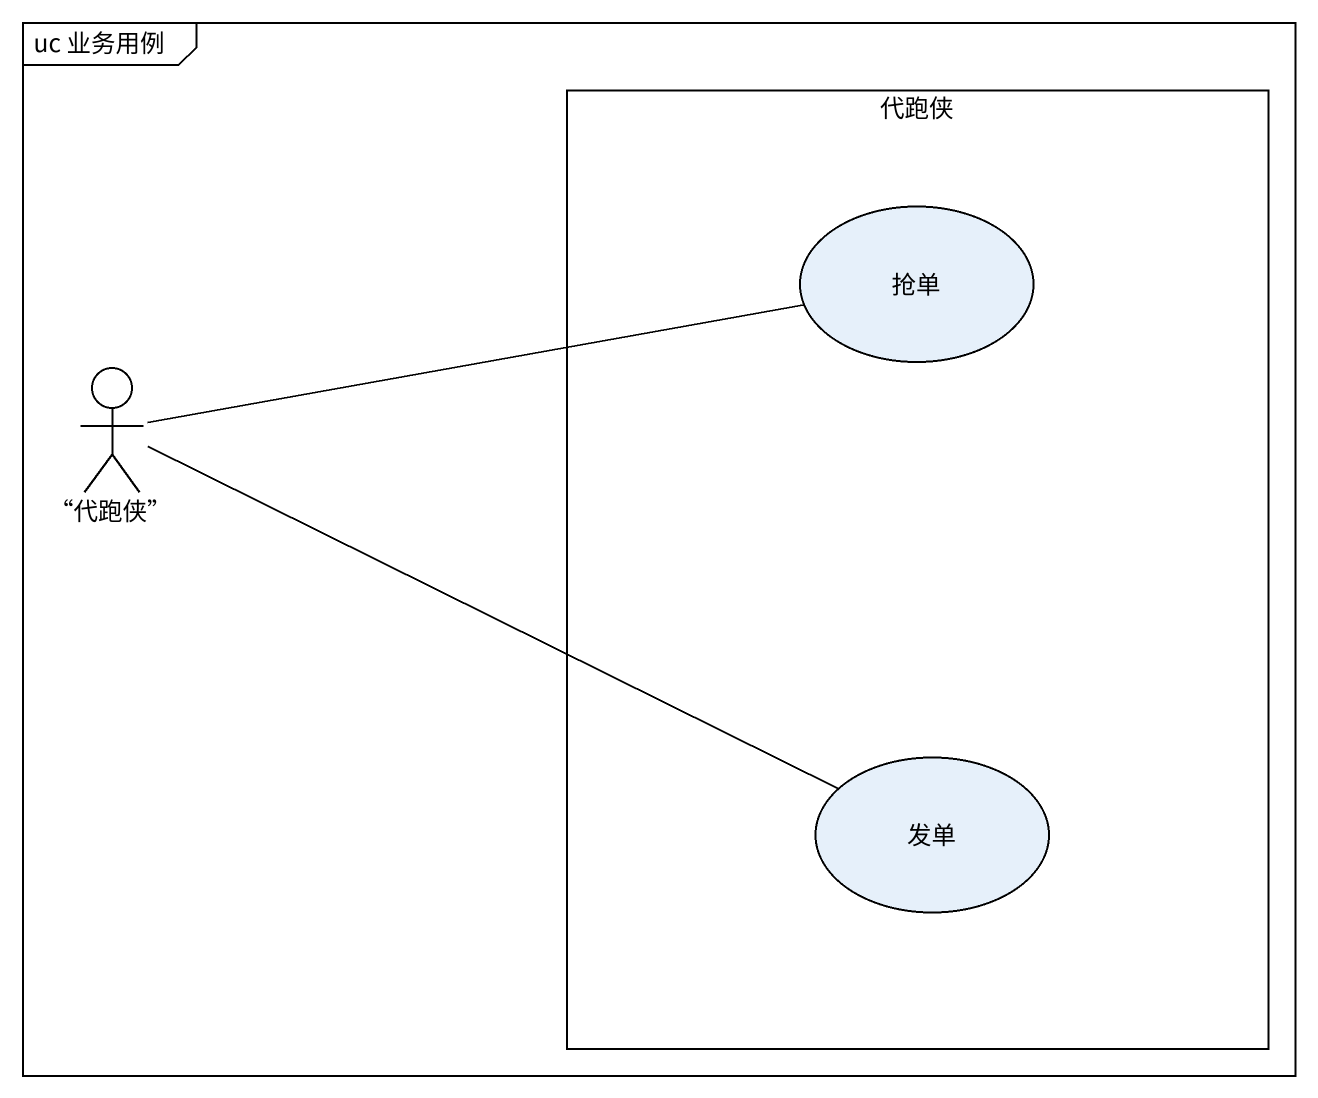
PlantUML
@startuml
mainframe uc 业务用例
rectangle 代跑侠 {
  usecase 抢单
  usecase 发单
}
actor "“代跑侠”" as 代跑侠_2
代跑侠_2 -right- 抢单
代跑侠_2 -right- 发单
@enduml
